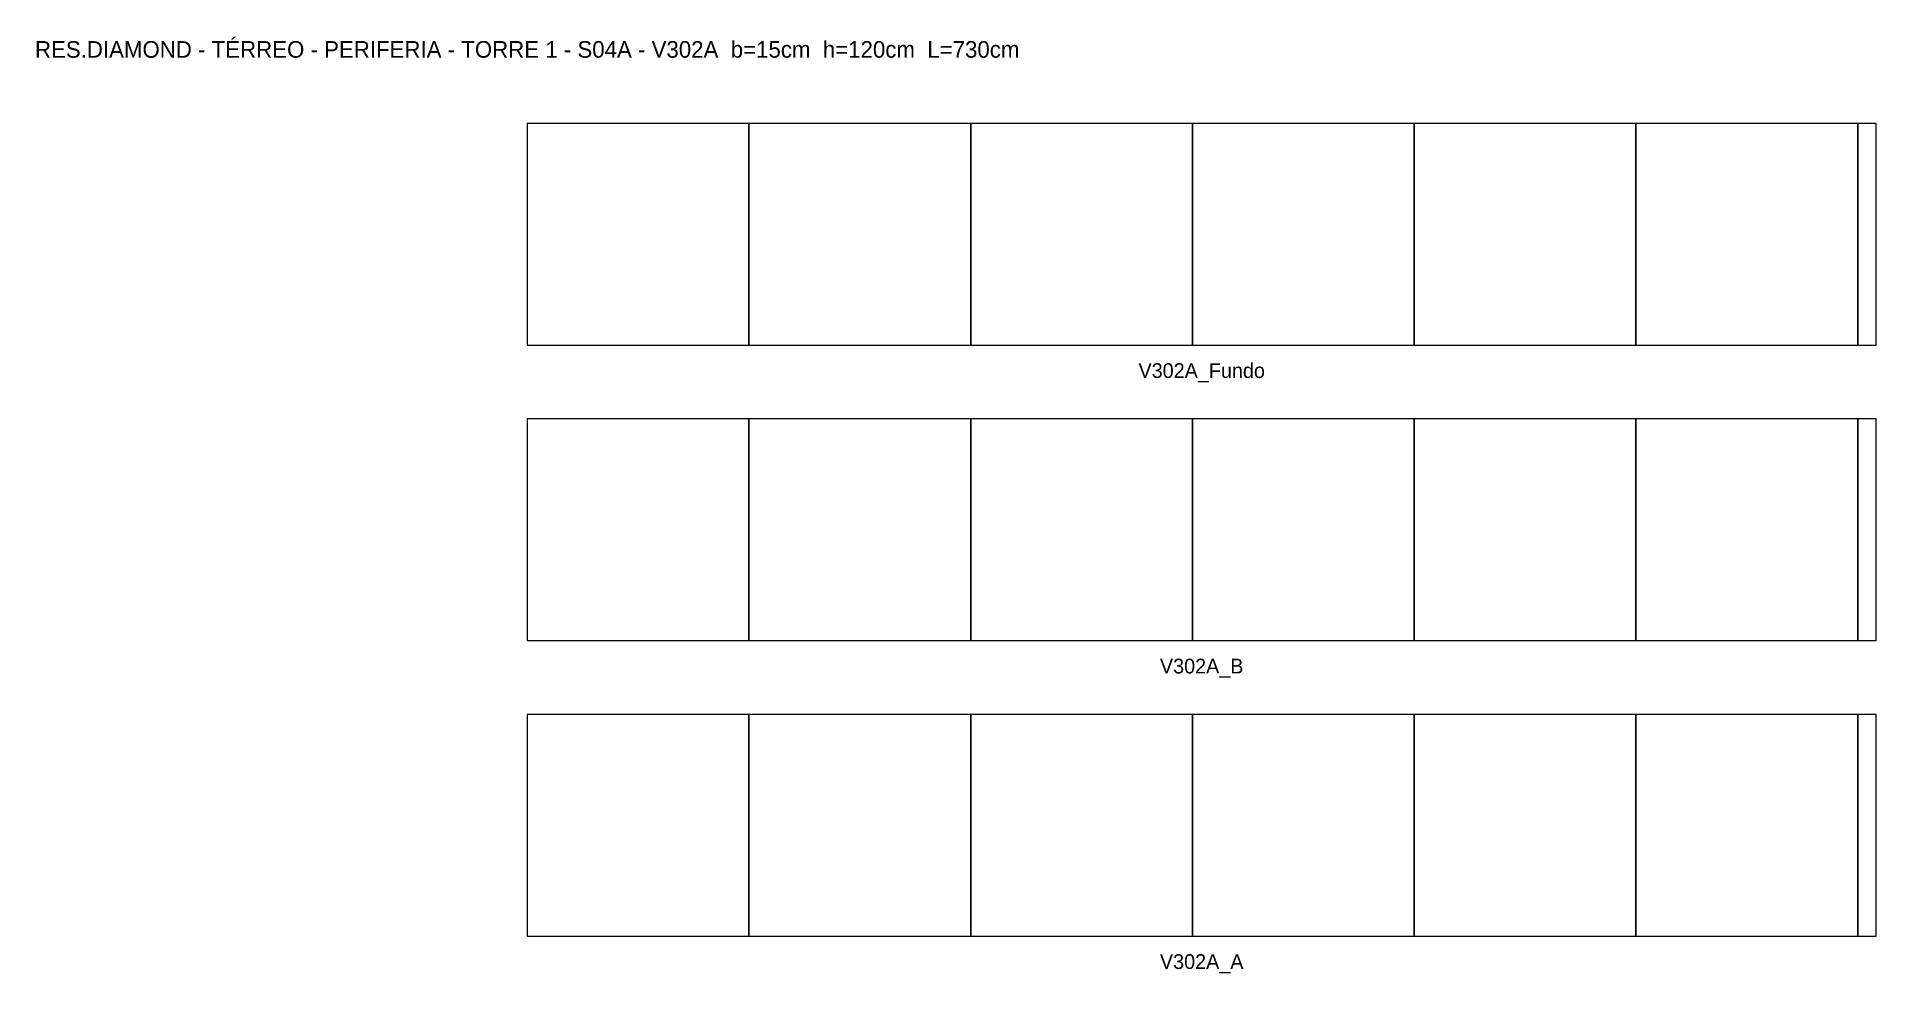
# Model space of a CAD drawing. Header units: metres. Extents: x -265 to 730, y -20 to 487.
import ezdxf

# ---------------------------------------------------------------- set-up
doc = ezdxf.new("R2010")
doc.units = ezdxf.units.M
for name, color, linetype in [('NOMENCLATURA', 2, 'Continuous'), ('Paineis', 7, 'Continuous'), ('Texto Secao', 2, 'Continuous')]:
    doc.layers.add(name, color=color, linetype=linetype)

msp = doc.modelspace()

# ---------------------------------------------------------------- linework, layer by layer
at = {"layer": 'Paineis'}
for points in [[(0, 320), (120, 320), (120, 440), (0, 440)], [(120, 320), (240, 320), (240, 440), (120, 440)], [(240, 320), (360, 320), (360, 440), (240, 440)], [(360, 320), (480, 320), (480, 440), (360, 440)], [(480, 320), (600, 320), (600, 440), (480, 440)], [(600, 320), (720, 320), (720, 440), (600, 440)], [(720, 320), (730, 320), (730, 440), (720, 440)], [(0, 160), (120, 160), (120, 280), (0, 280)], [(120, 160), (240, 160), (240, 280), (120, 280)], [(240, 160), (360, 160), (360, 280), (240, 280)], [(360, 160), (480, 160), (480, 280), (360, 280)], [(480, 160), (600, 160), (600, 280), (480, 280)], [(600, 160), (720, 160), (720, 280), (600, 280)], [(720, 160), (730, 160), (730, 280), (720, 280)], [(0, 0), (120, 0), (120, 120), (0, 120)], [(120, 0), (240, 0), (240, 120), (120, 120)], [(240, 0), (360, 0), (360, 120), (240, 120)], [(360, 0), (480, 0), (480, 120), (360, 120)], [(480, 0), (600, 0), (600, 120), (480, 120)], [(600, 0), (720, 0), (720, 120), (600, 120)], [(720, 0), (730, 0), (730, 120), (720, 120)]]:
    msp.add_lwpolyline(points, close=True, dxfattribs=at)

# ---------------------------------------------------------------- texts
at = {"layer": 'NOMENCLATURA', "insert": (0, 480), "char_height": 9, "width": 750, "attachment_point": 5}
msp.add_mtext('RES.DIAMOND - TÉRREO - PERIFERIA - TORRE 1 - S04A - V302A  b=15cm  h=120cm  L=730cm', dxfattribs=at)
at = {"layer": 'Texto Secao', "char_height": 8, "width": 750, "attachment_point": 5}
for s, insert in [('V302A_Fundo', (365, 305)), ('V302A_B', (365, 145)), ('V302A_A', (365, -15))]:
    msp.add_mtext(s, dxfattribs=dict(at, insert=insert))

doc.saveas('drawing.dxf')
